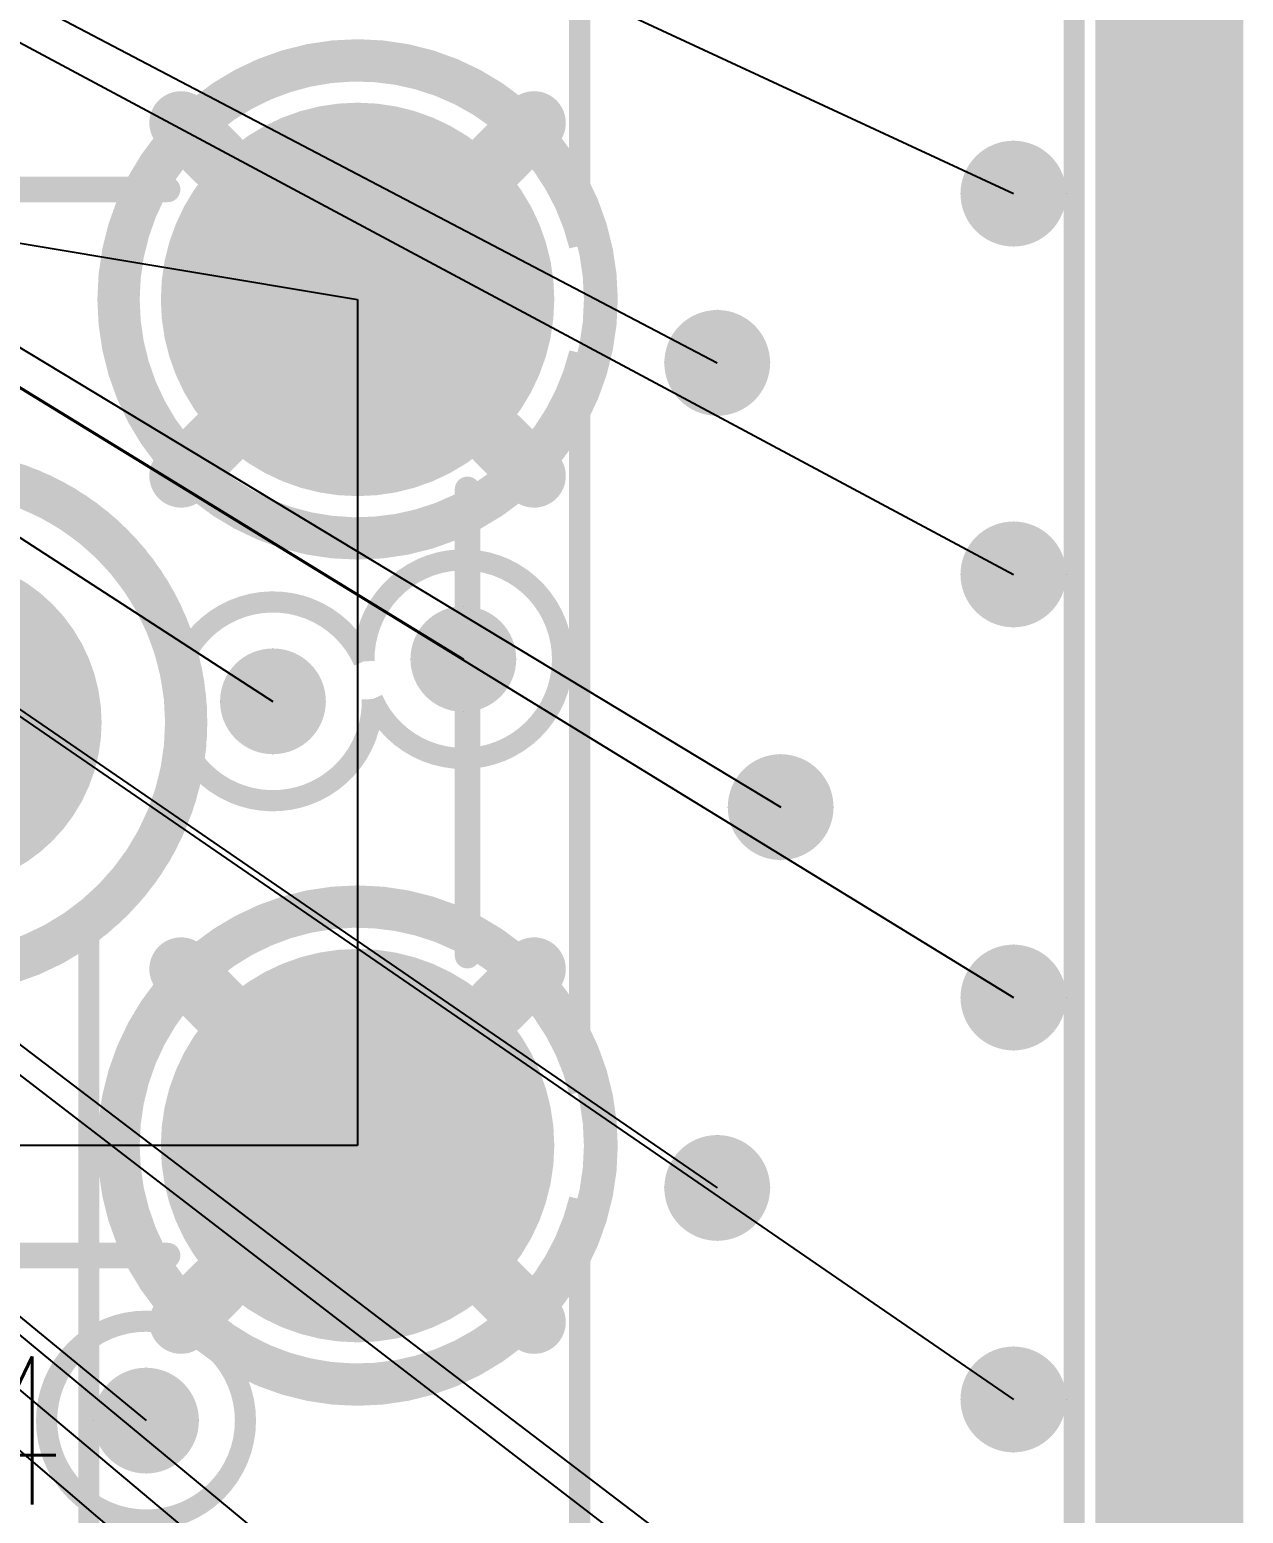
# Model space of a CAD drawing. Extents: x -1.33 to 3.2, y -3.63 to 2.02.
# Drawn here: x 1.3275 to 1.6144, y 0.7481 to 1.0987 of the extents above; entities that cross this region are included whole.
import ezdxf
from ezdxf.enums import TextEntityAlignment as Align

# ---------------------------------------------------------------- set-up
doc = ezdxf.new("R2010")
doc.units = 0
doc.linetypes.add('SIG_0', pattern=[2, 1, 1])
doc.linetypes.add('SIG_52', pattern=[2, 1, 1])
for name, color, linetype in [('2D_LINE_125', 3, 'CONTINUOUS'), ('2D_LINE_126', 6, 'CONTINUOUS'), ('BOARD_OUTLINE_00', 254, 'CONTINUOUS'), ('DRIL_PLTE_THRU_01', 16, 'CONTINUOUS'), ('DRIL_PLTE_THRU_02', 106, 'CONTINUOUS'), ('DRIL_PLTE_THRU_03', 255, 'CONTINUOUS'), ('DRIL_PLTE_THRU_04', 176, 'CONTINUOUS'), ('DRIL_SYMBOL', 254, 'CONTINUOUS'), ('LINK_00', 254, 'CONTINUOUS'), ('PADS_BOT', 5, 'CONTINUOUS'), ('PADS_INNER', 1, 'CONTINUOUS'), ('PADS_TOP', 1, 'CONTINUOUS'), ('PART_NAME_123', 255, 'CONTINUOUS'), ('PART_TOP_2DLINE_123', 255, 'CONTINUOUS'), ('POUR_OUTLINE_01', 1, 'CONTINUOUS'), ('POUR_OUTLINE_02', 112, 'CONTINUOUS'), ('POUR_OUTLINE_03', 222, 'CONTINUOUS'), ('POUR_OUTLINE_04', 5, 'CONTINUOUS'), ('POUR_PADTHERM_01', 1, 'CONTINUOUS'), ('POUR_PADTHERM_02', 112, 'CONTINUOUS'), ('POUR_PADTHERM_04', 5, 'CONTINUOUS'), ('POUR_VIATHERM_01', 1, 'CONTINUOUS'), ('POUR_VIATHERM_02', 112, 'CONTINUOUS'), ('POUR_VIATHERM_04', 5, 'CONTINUOUS'), ('POUR_VOID_01', 1, 'CONTINUOUS'), ('POUR_VOID_02', 112, 'CONTINUOUS'), ('POUR_VOID_03', 222, 'CONTINUOUS'), ('POUR_VOID_04', 5, 'CONTINUOUS'), ('VIAPTS', 34, 'CONTINUOUS')]:
    doc.layers.add(name, color=color, linetype=linetype)
doc.styles.add('W0$005', font='simplex', dxfattribs={"width": 0.75})

# ---------------------------------------------------------------- blocks, each defined once
blk = doc.blocks.new('BOARD_1')
at = {"layer": 'BOARD_OUTLINE_00', "const_width": 0.01}
blk.add_lwpolyline([(-0.04, 0), (2.56, 0), (2.56, 0.1), (2.65685, 0.19685), (2.65685, 1.45669), (2.56, 1.55354), (2.56, 2.1), (-0.04, 2.1)], close=True, dxfattribs=at)
blk = doc.blocks.new('DRAWING_9')
at = {"layer": '2D_LINE_125', "const_width": 0.035}
blk.add_lwpolyline([(-0.04, 0), (2.56, 0), (2.56, 0.1), (2.65685, 0.19685), (2.65685, 1.45669), (2.56, 1.55354), (2.56, 2.1), (-0.04, 2.1)], close=True, dxfattribs=at)
blk = doc.blocks.new('DRAWING_10')
at = {"layer": '2D_LINE_126', "const_width": 0.035}
blk.add_lwpolyline([(-0.04, 0), (2.56, 0), (2.56, 0.1), (2.65685, 0.19685), (2.65685, 1.45669), (2.56, 1.55354), (2.56, 2.1), (-0.04, 2.1)], close=True, dxfattribs=at)
blk = doc.blocks.new('POUR_VOID_683')
at = {"layer": 'POUR_VOID_01', "const_width": 0.005}
blk.add_lwpolyline([(-15.591, -16.865, 1), (-15.479, -16.865, 1)], format="xyb", close=True, dxfattribs=at)
blk = doc.blocks.new('POUR_VOID_682')
at = {"layer": 'POUR_VOID_01', "const_width": 0.005}
blk.add_lwpolyline([(-15.67249, -17.01438, -2.97111), (-15.59751, -17.01438, 0.234531), (-15.5985, -17.01637), (-15.5985, -17.16, -0.117276), (-15.60241, -17.17643, 0.087322), (-15.60266, -17.17726, -0.242484), (-15.6142, -17.19434, 0.274107), (-15.6155, -17.19653), (-15.6155, -17.2002, -0.103242), (-15.61629, -17.204, 0.208707), (-15.61629, -17.206, -0.103242), (-15.6155, -17.2098), (-15.6155, -17.2258, -0.103242), (-15.61629, -17.2296, 0.208707), (-15.61629, -17.2316, -0.103242), (-15.6155, -17.2354), (-15.6155, -17.2514, -0.414214), (-15.625, -17.2609), (-15.6255, -17.2609, 0.414214), (-15.628, -17.2634), (-15.628, -17.29009, 0.29325), (-15.62654, -17.29236, -0.29325), (-15.621, -17.301), (-15.621, -17.329, -0.280709), (-15.62615, -17.33744, 0.28071), (-15.6275, -17.33967), (-15.6275, -17.34033, 0.28071), (-15.62615, -17.34256, -0.280709), (-15.621, -17.351), (-15.621, -17.379, -0.199359), (-15.62379, -17.38573, 0.415223), (-15.62379, -17.38927, -0.199359), (-15.621, -17.396), (-15.621, -17.424, -0.199359), (-15.62379, -17.43073, 0.415223), (-15.62379, -17.43427, -0.199359), (-15.621, -17.441), (-15.621, -17.469, -0.414214), (-15.6305, -17.4785), (-15.6585, -17.4785, -0.331681), (-15.6676, -17.47171, 0.745359), (-15.6724, -17.47171, -0.331681), (-15.6815, -17.4785), (-15.7095, -17.4785, -0.221272), (-15.71677, -17.47512, 0.351301), (-15.71984, -17.47451, -1.648533), (-15.71984, -17.43549, 0.351301), (-15.71677, -17.43488, -0.021846), (-15.71621, -17.43427, 0.415223), (-15.71621, -17.43073, -0.199359), (-15.719, -17.424), (-15.719, -17.396, -0.199359), (-15.71621, -17.38927, 0.415223), (-15.71621, -17.38573, -0.199359), (-15.719, -17.379), (-15.719, -17.351, -0.298309), (-15.7133, -17.34229, 0.654899), (-15.7133, -17.33771, -0.298309), (-15.719, -17.329), (-15.719, -17.301, -0.414214), (-15.7095, -17.2915), (-15.6815, -17.2915, -0.331681), (-15.6724, -17.29829, 0.745359), (-15.6676, -17.29829, -0.191657), (-15.66325, -17.29277, 0.267945), (-15.662, -17.29061), (-15.662, -17.2634, 0.414214), (-15.6645, -17.2609), (-15.665, -17.2609, -0.414214), (-15.6745, -17.2514), (-15.6745, -17.23577, 0.589317), (-15.67833, -17.23365, -1.529916), (-15.6842, -17.19378, 0.749377), (-15.68169, -17.18969, -0.185853), (-15.6875, -17.1746), (-15.6875, -17.1586, -0.310027), (-15.6731, -17.13761, 0.310029), (-15.6715, -17.13528), (-15.6715, -17.01637, 0.234531)], format="xyb", close=True, dxfattribs=at)
blk = doc.blocks.new('POUR_VOID_679')
at = {"layer": 'POUR_VOID_01', "const_width": 0.005}
blk.add_lwpolyline([(-15.591, -17.065, 1), (-15.479, -17.065, 1)], format="xyb", close=True, dxfattribs=at)
blk = doc.blocks.new('POUR_OUTLINE_677')
at = {"layer": 'POUR_OUTLINE_01', "const_width": 0.005}
blk.add_lwpolyline([(-15.36565, -16.56621), (-15.36565, -16.55366, 0.198912), (-15.36638, -16.55189), (-15.45591, -16.46237, -0.198912), (-15.4625, -16.44646), (-15.4625, -15.925, 0.414214), (-15.465, -15.9225), (-18.015, -15.9225, 0.414214), (-18.0175, -15.925), (-18.0175, -17.975, 0.414214), (-18.015, -17.9775), (-15.465, -17.9775, 0.414214), (-15.4625, -17.975), (-15.4625, -17.9, -0.198912), (-15.45591, -17.88409), (-15.36638, -17.79456, 0.198912), (-15.36565, -17.79279), (-15.36565, -17.78025, 0.661266), (-15.36988, -17.77845, -2.350215), (-15.36988, -17.67037, 0.661266), (-15.36565, -17.66857), (-15.36565, -16.67789, 0.661266), (-15.36988, -16.67609, -2.350215), (-15.36988, -16.56801, 0.661266)], format="xyb", close=True, dxfattribs=at)
for name in ['POUR_VOID_683', 'POUR_VOID_682', 'POUR_VOID_679']:
    blk.add_blockref(name, (0, 0))
blk = doc.blocks.new('POUR_PADTHERM_736')
at = {"layer": 'POUR_PADTHERM_01', "const_width": 0.0075}
for points in [[(-15.57725, -17.02805), (-15.57053, -17.03477, 1), (-15.56523, -17.02947), (-15.57195, -17.02275, 1), (-15.57725, -17.02805)], [(-15.49805, -17.02275), (-15.50477, -17.02947, 1), (-15.49947, -17.03477), (-15.49275, -17.02805, 1), (-15.49805, -17.02275)], [(-15.57195, -17.10725), (-15.56523, -17.10053, 1), (-15.57053, -17.09523), (-15.57725, -17.10195, 1), (-15.57195, -17.10725)], [(-15.49275, -17.10195), (-15.49947, -17.09523, 1), (-15.50477, -17.10053), (-15.49805, -17.10725, 1), (-15.49275, -17.10195)]]:
    blk.add_lwpolyline(points, format="xyb", dxfattribs=at)
blk = doc.blocks.new('POUR_PADTHERM_738')
at = {"layer": 'POUR_PADTHERM_01', "const_width": 0.0075}
for points in [[(-15.57725, -16.82805), (-15.57053, -16.83477, 1), (-15.56523, -16.82947), (-15.57195, -16.82275, 1), (-15.57725, -16.82805)], [(-15.49805, -16.82275), (-15.50477, -16.82947, 1), (-15.49947, -16.83477), (-15.49275, -16.82805, 1), (-15.49805, -16.82275)], [(-15.57195, -16.90725), (-15.56523, -16.90053, 1), (-15.57053, -16.89523), (-15.57725, -16.90195, 1), (-15.57195, -16.90725)], [(-15.49275, -16.90195), (-15.49947, -16.89523, 1), (-15.50477, -16.90053), (-15.49805, -16.90725, 1), (-15.49275, -16.90195)]]:
    blk.add_lwpolyline(points, format="xyb", dxfattribs=at)
blk = doc.blocks.new('POUR_VIATHERM_1157')
at = {"layer": 'POUR_VIATHERM_01'}
for points in [[(-15.38, -16.8275), (-15.38, -16.8275)], [(-15.3925, -16.84), (-15.3925, -16.84)], [(-15.3675, -16.84), (-15.3675, -16.84)], [(-15.38, -16.8525), (-15.38, -16.8525)]]:
    blk.add_lwpolyline(points, dxfattribs=at)
blk = doc.blocks.new('POUR_VIATHERM_1159')
at = {"layer": 'POUR_VIATHERM_01'}
for points in [[(-15.38, -16.9175), (-15.38, -16.9175)], [(-15.3925, -16.93), (-15.3925, -16.93)], [(-15.3675, -16.93), (-15.3675, -16.93)], [(-15.38, -16.9425), (-15.38, -16.9425)]]:
    blk.add_lwpolyline(points, dxfattribs=at)
blk = doc.blocks.new('POUR_VIATHERM_1161')
at = {"layer": 'POUR_VIATHERM_01'}
for points in [[(-15.38, -17.0175), (-15.38, -17.0175)], [(-15.3925, -17.03), (-15.3925, -17.03)], [(-15.3675, -17.03), (-15.3675, -17.03)], [(-15.38, -17.0425), (-15.38, -17.0425)]]:
    blk.add_lwpolyline(points, dxfattribs=at)
blk = doc.blocks.new('POUR_VIATHERM_1163')
at = {"layer": 'POUR_VIATHERM_01'}
for points in [[(-15.38, -17.1125), (-15.38, -17.1125)], [(-15.3925, -17.125), (-15.3925, -17.125)], [(-15.3675, -17.125), (-15.3675, -17.125)], [(-15.38, -17.1375), (-15.38, -17.1375)]]:
    blk.add_lwpolyline(points, dxfattribs=at)
blk = doc.blocks.new('POUR_VIATHERM_1167')
at = {"layer": 'POUR_VIATHERM_01'}
for points in [[(-15.435, -16.9725), (-15.435, -16.9725)], [(-15.4475, -16.985), (-15.4475, -16.985)], [(-15.4225, -16.985), (-15.4225, -16.985)], [(-15.435, -16.9975), (-15.435, -16.9975)]]:
    blk.add_lwpolyline(points, dxfattribs=at)
blk = doc.blocks.new('POUR_VIATHERM_1172')
at = {"layer": 'POUR_VIATHERM_01'}
for points in [[(-15.45, -17.0625), (-15.45, -17.0625)], [(-15.4625, -17.075), (-15.4625, -17.075)], [(-15.4375, -17.075), (-15.4375, -17.075)], [(-15.45, -17.0875), (-15.45, -17.0875)]]:
    blk.add_lwpolyline(points, dxfattribs=at)
blk = doc.blocks.new('POUR_VIATHERM_1197')
at = {"layer": 'POUR_VIATHERM_01'}
for points in [[(-15.51, -16.9375), (-15.51, -16.9375)], [(-15.5225, -16.95), (-15.5225, -16.95)], [(-15.4975, -16.95), (-15.4975, -16.95)], [(-15.51, -16.9625), (-15.51, -16.9625)]]:
    blk.add_lwpolyline(points, dxfattribs=at)
blk = doc.blocks.new('POUR_VIATHERM_1199')
at = {"layer": 'POUR_VIATHERM_01'}
for points in [[(-15.555, -16.9475), (-15.555, -16.9475)], [(-15.5675, -16.96), (-15.5675, -16.96)], [(-15.5425, -16.96), (-15.5425, -16.96)], [(-15.555, -16.9725), (-15.555, -16.9725)]]:
    blk.add_lwpolyline(points, dxfattribs=at)
blk = doc.blocks.new('POUR_VIATHERM_1203')
at = {"layer": 'POUR_VIATHERM_01'}
for points in [[(-15.45, -16.8675), (-15.45, -16.8675)], [(-15.4625, -16.88), (-15.4625, -16.88)], [(-15.4375, -16.88), (-15.4375, -16.88)], [(-15.45, -16.8925), (-15.45, -16.8925)]]:
    blk.add_lwpolyline(points, dxfattribs=at)
blk = doc.blocks.new('POUR_VIATHERM_1333')
at = {"layer": 'POUR_VIATHERM_01'}
for points in [[(-15.585, -17.1175), (-15.585, -17.1175)], [(-15.5975, -17.13), (-15.5975, -17.13)], [(-15.5725, -17.13), (-15.5725, -17.13)], [(-15.585, -17.1425), (-15.585, -17.1425)]]:
    blk.add_lwpolyline(points, dxfattribs=at)
blk = doc.blocks.new('POUR_HEADER_0')
for name in ['POUR_OUTLINE_677', 'POUR_PADTHERM_738', 'POUR_VIATHERM_1157', 'POUR_VIATHERM_1203', 'POUR_VIATHERM_1159', 'POUR_VIATHERM_1197', 'POUR_VIATHERM_1199', 'POUR_VIATHERM_1167', 'POUR_PADTHERM_736', 'POUR_VIATHERM_1161', 'POUR_VIATHERM_1172', 'POUR_VIATHERM_1163', 'POUR_VIATHERM_1333']:
    blk.add_blockref(name, (18, 18))
blk = doc.blocks.new('POUR_VOID_15')
at = {"layer": 'POUR_VOID_04', "const_width": 0.005}
blk.add_lwpolyline([(-15.591, -16.865, 1), (-15.479, -16.865, 1)], format="xyb", close=True, dxfattribs=at)
blk = doc.blocks.new('POUR_VOID_14')
at = {"layer": 'POUR_VOID_04', "const_width": 0.005}
blk.add_lwpolyline([(-15.697, -16.965, 1), (-15.573, -16.965, 1)], format="xyb", close=True, dxfattribs=at)
blk = doc.blocks.new('POUR_VOID_6')
at = {"layer": 'POUR_VOID_04', "const_width": 0.005}
blk.add_lwpolyline([(-15.591, -17.065, 1), (-15.479, -17.065, 1)], format="xyb", close=True, dxfattribs=at)
blk = doc.blocks.new('POUR_OUTLINE_4')
at = {"layer": 'POUR_OUTLINE_04', "const_width": 0.005}
blk.add_lwpolyline([(-15.36565, -16.56621), (-15.36565, -16.55366, 0.198912), (-15.36638, -16.55189), (-15.45591, -16.46237, -0.198912), (-15.4625, -16.44646), (-15.4625, -15.925, 0.414214), (-15.465, -15.9225), (-18.015, -15.9225, 0.414214), (-18.0175, -15.925), (-18.0175, -17.975, 0.414214), (-18.015, -17.9775), (-15.465, -17.9775, 0.414214), (-15.4625, -17.975), (-15.4625, -17.9, -0.198912), (-15.45591, -17.88409), (-15.36638, -17.79456, 0.198912), (-15.36565, -17.79279), (-15.36565, -17.78025, 0.661266), (-15.36988, -17.77845, -2.350215), (-15.36988, -17.67037, 0.661266), (-15.36565, -17.66857), (-15.36565, -16.67789, 0.661266), (-15.36988, -16.67609, -2.350215), (-15.36988, -16.56801, 0.661266)], format="xyb", close=True, dxfattribs=at)
for name in ['POUR_VOID_15', 'POUR_VOID_14', 'POUR_VOID_6']:
    blk.add_blockref(name, (0, 0))
blk = doc.blocks.new('POUR_PADTHERM_65')
at = {"layer": 'POUR_PADTHERM_04', "const_width": 0.0075}
for points in [[(-15.57725, -17.02805), (-15.57053, -17.03477, 1), (-15.56523, -17.02947), (-15.57195, -17.02275, 1), (-15.57725, -17.02805)], [(-15.49805, -17.02275), (-15.50477, -17.02947, 1), (-15.49947, -17.03477), (-15.49275, -17.02805, 1), (-15.49805, -17.02275)], [(-15.57195, -17.10725), (-15.56523, -17.10053, 1), (-15.57053, -17.09523), (-15.57725, -17.10195, 1), (-15.57195, -17.10725)], [(-15.49275, -17.10195), (-15.49947, -17.09523, 1), (-15.50477, -17.10053), (-15.49805, -17.10725, 1), (-15.49275, -17.10195)]]:
    blk.add_lwpolyline(points, format="xyb", dxfattribs=at)
blk = doc.blocks.new('POUR_PADTHERM_67')
at = {"layer": 'POUR_PADTHERM_04', "const_width": 0.0075}
for points in [[(-15.57725, -16.82805), (-15.57053, -16.83477, 1), (-15.56523, -16.82947), (-15.57195, -16.82275, 1), (-15.57725, -16.82805)], [(-15.49805, -16.82275), (-15.50477, -16.82947, 1), (-15.49947, -16.83477), (-15.49275, -16.82805, 1), (-15.49805, -16.82275)], [(-15.57195, -16.90725), (-15.56523, -16.90053, 1), (-15.57053, -16.89523), (-15.57725, -16.90195, 1), (-15.57195, -16.90725)], [(-15.49275, -16.90195), (-15.49947, -16.89523, 1), (-15.50477, -16.90053), (-15.49805, -16.90725, 1), (-15.49275, -16.90195)]]:
    blk.add_lwpolyline(points, format="xyb", dxfattribs=at)
blk = doc.blocks.new('POUR_VIATHERM_445')
at = {"layer": 'POUR_VIATHERM_04'}
for points in [[(-15.38, -16.8275), (-15.38, -16.8275)], [(-15.3925, -16.84), (-15.3925, -16.84)], [(-15.3675, -16.84), (-15.3675, -16.84)], [(-15.38, -16.8525), (-15.38, -16.8525)]]:
    blk.add_lwpolyline(points, dxfattribs=at)
blk = doc.blocks.new('POUR_VIATHERM_447')
at = {"layer": 'POUR_VIATHERM_04'}
for points in [[(-15.38, -16.9175), (-15.38, -16.9175)], [(-15.3925, -16.93), (-15.3925, -16.93)], [(-15.3675, -16.93), (-15.3675, -16.93)], [(-15.38, -16.9425), (-15.38, -16.9425)]]:
    blk.add_lwpolyline(points, dxfattribs=at)
blk = doc.blocks.new('POUR_VIATHERM_449')
at = {"layer": 'POUR_VIATHERM_04'}
for points in [[(-15.38, -17.0175), (-15.38, -17.0175)], [(-15.3925, -17.03), (-15.3925, -17.03)], [(-15.3675, -17.03), (-15.3675, -17.03)], [(-15.38, -17.0425), (-15.38, -17.0425)]]:
    blk.add_lwpolyline(points, dxfattribs=at)
blk = doc.blocks.new('POUR_VIATHERM_451')
at = {"layer": 'POUR_VIATHERM_04'}
for points in [[(-15.38, -17.1125), (-15.38, -17.1125)], [(-15.3925, -17.125), (-15.3925, -17.125)], [(-15.3675, -17.125), (-15.3675, -17.125)], [(-15.38, -17.1375), (-15.38, -17.1375)]]:
    blk.add_lwpolyline(points, dxfattribs=at)
blk = doc.blocks.new('POUR_VIATHERM_455')
at = {"layer": 'POUR_VIATHERM_04'}
for points in [[(-15.435, -16.9725), (-15.435, -16.9725)], [(-15.4475, -16.985), (-15.4475, -16.985)], [(-15.4225, -16.985), (-15.4225, -16.985)], [(-15.435, -16.9975), (-15.435, -16.9975)]]:
    blk.add_lwpolyline(points, dxfattribs=at)
blk = doc.blocks.new('POUR_VIATHERM_460')
at = {"layer": 'POUR_VIATHERM_04'}
for points in [[(-15.45, -17.0625), (-15.45, -17.0625)], [(-15.4625, -17.075), (-15.4625, -17.075)], [(-15.4375, -17.075), (-15.4375, -17.075)], [(-15.45, -17.0875), (-15.45, -17.0875)]]:
    blk.add_lwpolyline(points, dxfattribs=at)
blk = doc.blocks.new('POUR_VIATHERM_485')
at = {"layer": 'POUR_VIATHERM_04'}
for points in [[(-15.51, -16.9375), (-15.51, -16.9375)], [(-15.5225, -16.95), (-15.5225, -16.95)], [(-15.4975, -16.95), (-15.4975, -16.95)], [(-15.51, -16.9625), (-15.51, -16.9625)]]:
    blk.add_lwpolyline(points, dxfattribs=at)
blk = doc.blocks.new('POUR_VIATHERM_487')
at = {"layer": 'POUR_VIATHERM_04'}
for points in [[(-15.555, -16.9475), (-15.555, -16.9475)], [(-15.5675, -16.96), (-15.5675, -16.96)], [(-15.5425, -16.96), (-15.5425, -16.96)], [(-15.555, -16.9725), (-15.555, -16.9725)]]:
    blk.add_lwpolyline(points, dxfattribs=at)
blk = doc.blocks.new('POUR_VIATHERM_491')
at = {"layer": 'POUR_VIATHERM_04'}
for points in [[(-15.45, -16.8675), (-15.45, -16.8675)], [(-15.4625, -16.88), (-15.4625, -16.88)], [(-15.4375, -16.88), (-15.4375, -16.88)], [(-15.45, -16.8925), (-15.45, -16.8925)]]:
    blk.add_lwpolyline(points, dxfattribs=at)
blk = doc.blocks.new('POUR_VIATHERM_620')
at = {"layer": 'POUR_VIATHERM_04'}
for points in [[(-15.585, -17.1175), (-15.585, -17.1175)], [(-15.5975, -17.13), (-15.5975, -17.13)], [(-15.5725, -17.13), (-15.5725, -17.13)], [(-15.585, -17.1425), (-15.585, -17.1425)]]:
    blk.add_lwpolyline(points, dxfattribs=at)
blk = doc.blocks.new('POUR_HEADER_1')
for name in ['POUR_OUTLINE_4', 'POUR_PADTHERM_67', 'POUR_VIATHERM_445', 'POUR_VIATHERM_491', 'POUR_VIATHERM_447', 'POUR_VIATHERM_485', 'POUR_VIATHERM_487', 'POUR_VIATHERM_455', 'POUR_PADTHERM_65', 'POUR_VIATHERM_449', 'POUR_VIATHERM_460', 'POUR_VIATHERM_451', 'POUR_VIATHERM_620']:
    blk.add_blockref(name, (18, 18))
blk = doc.blocks.new('POUR_VOID_1930')
at = {"layer": 'POUR_VOID_02', "const_width": 0.005}
blk.add_lwpolyline([(-15.594, -16.865, 1), (-15.476, -16.865, 1)], format="xyb", close=True, dxfattribs=at)
blk = doc.blocks.new('POUR_VOID_1929')
at = {"layer": 'POUR_VOID_02', "const_width": 0.005}
blk.add_lwpolyline([(-15.692, -16.965, 1), (-15.578, -16.965, 1)], format="xyb", close=True, dxfattribs=at)
blk = doc.blocks.new('POUR_VOID_1923')
at = {"layer": 'POUR_VOID_02', "const_width": 0.005}
blk.add_lwpolyline([(-15.594, -17.065, 1), (-15.476, -17.065, 1)], format="xyb", close=True, dxfattribs=at)
blk = doc.blocks.new('POUR_OUTLINE_1921')
at = {"layer": 'POUR_OUTLINE_02', "const_width": 0.005}
blk.add_lwpolyline([(-15.36565, -17.63338), (-15.36565, -16.71308, -1.466646), (-15.40121, -16.51706), (-15.45591, -16.46237, -0.198912), (-15.4625, -16.44646), (-15.4625, -15.9225), (-18.0175, -15.9225), (-18.0175, -17.9775), (-15.4625, -17.9775), (-15.4625, -17.9, -0.198912), (-15.45591, -17.88409), (-15.40121, -17.82939, -1.466646)], format="xyb", close=True, dxfattribs=at)
for name in ['POUR_VOID_1930', 'POUR_VOID_1929', 'POUR_VOID_1923']:
    blk.add_blockref(name, (0, 0))
blk = doc.blocks.new('POUR_PADTHERM_2002')
at = {"layer": 'POUR_PADTHERM_02', "const_width": 0.0075}
for points in [[(-15.57937, -17.02593), (-15.57053, -17.03477, 1), (-15.56523, -17.02947), (-15.57407, -17.02063, 1), (-15.57937, -17.02593)], [(-15.49593, -17.02063), (-15.50477, -17.02947, 1), (-15.49947, -17.03477), (-15.49063, -17.02593, 1), (-15.49593, -17.02063)], [(-15.57407, -17.10937), (-15.56523, -17.10053, 1), (-15.57053, -17.09523), (-15.57937, -17.10407, 1), (-15.57407, -17.10937)], [(-15.49063, -17.10407), (-15.49947, -17.09523, 1), (-15.50477, -17.10053), (-15.49593, -17.10937, 1), (-15.49063, -17.10407)]]:
    blk.add_lwpolyline(points, format="xyb", dxfattribs=at)
blk = doc.blocks.new('POUR_PADTHERM_2004')
at = {"layer": 'POUR_PADTHERM_02', "const_width": 0.0075}
for points in [[(-15.57937, -16.82593), (-15.57053, -16.83477, 1), (-15.56523, -16.82947), (-15.57407, -16.82063, 1), (-15.57937, -16.82593)], [(-15.49593, -16.82063), (-15.50477, -16.82947, 1), (-15.49947, -16.83477), (-15.49063, -16.82593, 1), (-15.49593, -16.82063)], [(-15.57407, -16.90937), (-15.56523, -16.90053, 1), (-15.57053, -16.89523), (-15.57937, -16.90407, 1), (-15.57407, -16.90937)], [(-15.49063, -16.90407), (-15.49947, -16.89523, 1), (-15.50477, -16.90053), (-15.49593, -16.90937, 1), (-15.49063, -16.90407)]]:
    blk.add_lwpolyline(points, format="xyb", dxfattribs=at)
blk = doc.blocks.new('POUR_VIATHERM_2384')
at = {"layer": 'POUR_VIATHERM_02'}
for points in [[(-15.38, -16.8275), (-15.38, -16.8275)], [(-15.3925, -16.84), (-15.3925, -16.84)], [(-15.3675, -16.84), (-15.3675, -16.84)], [(-15.38, -16.8525), (-15.38, -16.8525)]]:
    blk.add_lwpolyline(points, dxfattribs=at)
blk = doc.blocks.new('POUR_VIATHERM_2386')
at = {"layer": 'POUR_VIATHERM_02'}
for points in [[(-15.38, -16.9175), (-15.38, -16.9175)], [(-15.3925, -16.93), (-15.3925, -16.93)], [(-15.3675, -16.93), (-15.3675, -16.93)], [(-15.38, -16.9425), (-15.38, -16.9425)]]:
    blk.add_lwpolyline(points, dxfattribs=at)
blk = doc.blocks.new('POUR_VIATHERM_2388')
at = {"layer": 'POUR_VIATHERM_02'}
for points in [[(-15.38, -17.0175), (-15.38, -17.0175)], [(-15.3925, -17.03), (-15.3925, -17.03)], [(-15.3675, -17.03), (-15.3675, -17.03)], [(-15.38, -17.0425), (-15.38, -17.0425)]]:
    blk.add_lwpolyline(points, dxfattribs=at)
blk = doc.blocks.new('POUR_VIATHERM_2390')
at = {"layer": 'POUR_VIATHERM_02'}
for points in [[(-15.38, -17.1125), (-15.38, -17.1125)], [(-15.3925, -17.125), (-15.3925, -17.125)], [(-15.3675, -17.125), (-15.3675, -17.125)], [(-15.38, -17.1375), (-15.38, -17.1375)]]:
    blk.add_lwpolyline(points, dxfattribs=at)
blk = doc.blocks.new('POUR_VIATHERM_2394')
at = {"layer": 'POUR_VIATHERM_02'}
for points in [[(-15.435, -16.9725), (-15.435, -16.9725)], [(-15.4475, -16.985), (-15.4475, -16.985)], [(-15.4225, -16.985), (-15.4225, -16.985)], [(-15.435, -16.9975), (-15.435, -16.9975)]]:
    blk.add_lwpolyline(points, dxfattribs=at)
blk = doc.blocks.new('POUR_VIATHERM_2399')
at = {"layer": 'POUR_VIATHERM_02'}
for points in [[(-15.45, -17.0625), (-15.45, -17.0625)], [(-15.4625, -17.075), (-15.4625, -17.075)], [(-15.4375, -17.075), (-15.4375, -17.075)], [(-15.45, -17.0875), (-15.45, -17.0875)]]:
    blk.add_lwpolyline(points, dxfattribs=at)
blk = doc.blocks.new('POUR_VIATHERM_2424')
at = {"layer": 'POUR_VIATHERM_02'}
for points in [[(-15.51, -16.9375), (-15.51, -16.9375)], [(-15.5225, -16.95), (-15.5225, -16.95)], [(-15.4975, -16.95), (-15.4975, -16.95)], [(-15.51, -16.9625), (-15.51, -16.9625)]]:
    blk.add_lwpolyline(points, dxfattribs=at)
blk = doc.blocks.new('POUR_VIATHERM_2426')
at = {"layer": 'POUR_VIATHERM_02'}
for points in [[(-15.555, -16.9475), (-15.555, -16.9475)], [(-15.5675, -16.96), (-15.5675, -16.96)], [(-15.5425, -16.96), (-15.5425, -16.96)], [(-15.555, -16.9725), (-15.555, -16.9725)]]:
    blk.add_lwpolyline(points, dxfattribs=at)
blk = doc.blocks.new('POUR_VIATHERM_2430')
at = {"layer": 'POUR_VIATHERM_02'}
for points in [[(-15.45, -16.8675), (-15.45, -16.8675)], [(-15.4625, -16.88), (-15.4625, -16.88)], [(-15.4375, -16.88), (-15.4375, -16.88)], [(-15.45, -16.8925), (-15.45, -16.8925)]]:
    blk.add_lwpolyline(points, dxfattribs=at)
blk = doc.blocks.new('POUR_VIATHERM_2559')
at = {"layer": 'POUR_VIATHERM_02'}
for points in [[(-15.585, -17.1175), (-15.585, -17.1175)], [(-15.5975, -17.13), (-15.5975, -17.13)], [(-15.5725, -17.13), (-15.5725, -17.13)], [(-15.585, -17.1425), (-15.585, -17.1425)]]:
    blk.add_lwpolyline(points, dxfattribs=at)
blk = doc.blocks.new('POUR_HEADER_2')
for name in ['POUR_OUTLINE_1921', 'POUR_PADTHERM_2004', 'POUR_VIATHERM_2384', 'POUR_VIATHERM_2430', 'POUR_VIATHERM_2386', 'POUR_VIATHERM_2424', 'POUR_VIATHERM_2426', 'POUR_VIATHERM_2394', 'POUR_PADTHERM_2002', 'POUR_VIATHERM_2388', 'POUR_VIATHERM_2399', 'POUR_VIATHERM_2390', 'POUR_VIATHERM_2559']:
    blk.add_blockref(name, (18, 18))
blk = doc.blocks.new('POUR_VOID_1416')
at = {"layer": 'POUR_VOID_03', "const_width": 0.005}
blk.add_lwpolyline([(-15.53349, -16.95053, -10.155429), (-15.53151, -16.95947, -0.911841), (-15.578, -16.96482, -33.713951), (-15.57842, -16.95808, -0.778019)], format="xyb", close=True, dxfattribs=at)
blk = doc.blocks.new('POUR_VOID_1404')
at = {"layer": 'POUR_VOID_03', "const_width": 0.005}
blk.add_lwpolyline([(-15.6085, -17.13, 1), (-15.5615, -17.13, 1)], format="xyb", close=True, dxfattribs=at)
blk = doc.blocks.new('POUR_OUTLINE_1392')
at = {"layer": 'POUR_OUTLINE_03', "const_width": 0.005}
blk.add_lwpolyline([(-15.4825, -17.44322), (-15.4825, -17.3649, -0.552775), (-15.4825, -17.3251), (-15.4825, -17.28068, -0.382552), (-15.4825, -17.24932), (-15.4825, -17.07764, -8.425562), (-15.4825, -17.05236), (-15.4825, -16.87764, -8.425562), (-15.4825, -16.85236), (-15.4825, -16.71023, -0.092145)], format="xyb", dxfattribs=at)
for name in ['POUR_VOID_1416', 'POUR_VOID_1404']:
    blk.add_blockref(name, (0, 0))
blk = doc.blocks.new('POUR_HEADER_3')
blk.add_blockref('POUR_OUTLINE_1392', (18, 15.915))
blk = doc.blocks.new('SMOOTH_0$006')
at = {"const_width": 0.003}
blk.add_lwpolyline([(-0.0015, 0, 1), (0.0015, 0, 1)], format="xyb", close=True, dxfattribs=at)
blk = doc.blocks.new('PART_BODY_TOP_40')
at = {"layer": 'PART_TOP_2DLINE_123', "const_width": 0.006}
for points in [[(-0.05512, 0.12598), (0.05512, 0.12598)], [(-0.12598, -0.05512), (-0.12598, 0.05512)], [(0.12598, 0.05512), (0.12598, -0.05512)], [(0.05512, -0.12598), (-0.05512, -0.12598)]]:
    blk.add_lwpolyline(points, dxfattribs=at)
at = {"layer": 'PART_TOP_2DLINE_123'}
for p in [(-0.05512, 0.12598), (0.05512, 0.12598), (-0.12598, 0.05512), (0.12598, 0.05512), (-0.12598, -0.05512), (0.12598, -0.05512), (-0.05512, -0.12598), (0.05512, -0.12598)]:
    blk.add_blockref('SMOOTH_0$006', p, dxfattribs=at)
blk = doc.blocks.new('DRIL_SYMBOL_0$059')
at = {"layer": 'DRIL_SYMBOL', "const_width": 0.002}
for points in [[(0, -0.01), (0, 0.01)], [(-0.01, 0), (0.01, 0)]]:
    blk.add_lwpolyline(points, dxfattribs=at)
blk = doc.blocks.new('DRIL_HOLE_0$059')
at = {"const_width": 0.0295}
blk.add_lwpolyline([(-0.01475, 0, 1), (0.01475, 0, 1)], format="xyb", close=True, dxfattribs=at)
blk.add_blockref('DRIL_SYMBOL_0$059', (0, 0))
blk = doc.blocks.new('PAD_52')
at = {"const_width": 0.0395}
blk.add_lwpolyline([(0, -0.01975, 1), (0, 0.01975, 1)], format="xyb", close=True, dxfattribs=at)
blk = doc.blocks.new('STK_TOP_12')
at = {"layer": 'DRIL_PLTE_THRU_01'}
blk.add_blockref('DRIL_HOLE_0$059', (0, 0), dxfattribs=at)
at = {"layer": 'DRIL_PLTE_THRU_02'}
blk.add_blockref('DRIL_HOLE_0$059', (0, 0), dxfattribs=at)
at = {"layer": 'DRIL_PLTE_THRU_03'}
blk.add_blockref('DRIL_HOLE_0$059', (0, 0), dxfattribs=at)
at = {"layer": 'DRIL_PLTE_THRU_04'}
blk.add_blockref('DRIL_HOLE_0$059', (0, 0), dxfattribs=at)
at = {"layer": 'PADS_BOT'}
blk.add_blockref('PAD_52', (0, 0), dxfattribs=at)
at = {"layer": 'PADS_INNER'}
blk.add_blockref('PAD_52', (0, 0), dxfattribs=at)
at = {"layer": 'PADS_TOP'}
blk.add_blockref('PAD_52', (0, 0), dxfattribs=at)
blk = doc.blocks.new('DRIL_SYMBOL_0$063')
at = {"layer": 'DRIL_SYMBOL', "const_width": 0.002}
for points in [[(0, -0.01), (0, 0.01)], [(-0.01, 0), (0.01, 0)]]:
    blk.add_lwpolyline(points, dxfattribs=at)
blk = doc.blocks.new('DRIL_HOLE_0$063')
at = {"const_width": 0.0315}
blk.add_lwpolyline([(-0.01575, 0, 1), (0.01575, 0, 1)], format="xyb", close=True, dxfattribs=at)
blk.add_blockref('DRIL_SYMBOL_0$063', (0, 0))
blk = doc.blocks.new('PAD_56')
at = {"const_width": 0.0465}
blk.add_lwpolyline([(0, -0.02325, 1), (0, 0.02325, 1)], format="xyb", close=True, dxfattribs=at)
blk = doc.blocks.new('STK_TOP_11')
at = {"layer": 'DRIL_PLTE_THRU_01'}
blk.add_blockref('DRIL_HOLE_0$063', (0, 0), dxfattribs=at)
at = {"layer": 'DRIL_PLTE_THRU_02'}
blk.add_blockref('DRIL_HOLE_0$063', (0, 0), dxfattribs=at)
at = {"layer": 'DRIL_PLTE_THRU_03'}
blk.add_blockref('DRIL_HOLE_0$063', (0, 0), dxfattribs=at)
at = {"layer": 'DRIL_PLTE_THRU_04'}
blk.add_blockref('DRIL_HOLE_0$063', (0, 0), dxfattribs=at)
at = {"layer": 'PADS_BOT'}
blk.add_blockref('PAD_56', (0, 0), dxfattribs=at)
at = {"layer": 'PADS_INNER'}
blk.add_blockref('PAD_56', (0, 0), dxfattribs=at)
at = {"layer": 'PADS_TOP'}
blk.add_blockref('PAD_56', (0, 0), dxfattribs=at)
blk = doc.blocks.new('SYM_TOP_22')
for name, p in [('STK_TOP_11', (0.1, 0.1)), ('PART_BODY_TOP_40', (0, 0)), ('STK_TOP_12', (0, 0)), ('STK_TOP_11', (0.1, -0.1))]:
    blk.add_blockref(name, p)
blk = doc.blocks.new('PART_TOP_155')
blk.add_blockref('SYM_TOP_22', (0, 0))
at = {"layer": 'PART_NAME_123', "style": 'W0$005', "width": 0.75}
blk.add_text('P4', height=0.035, dxfattribs=at).set_placement((0.00787, -0.16732), align=Align.MIDDLE_CENTER)
blk = doc.blocks.new('DRIL_SYMBOL_0$012')
at = {"layer": 'DRIL_SYMBOL', "const_width": 0.002}
for points in [[(0, -0.01), (0, 0.01)], [(-0.01, 0), (0.01, 0)]]:
    blk.add_lwpolyline(points, dxfattribs=at)
blk = doc.blocks.new('DRIL_HOLE_0$012')
at = {"const_width": 0.006}
blk.add_lwpolyline([(-0.003, 0, 1), (0.003, 0, 1)], format="xyb", close=True, dxfattribs=at)
blk.add_blockref('DRIL_SYMBOL_0$012', (0, 0))
blk = doc.blocks.new('PAD_66')
at = {"const_width": 0.0125}
blk.add_lwpolyline([(0, -0.00625, 1), (0, 0.00625, 1)], format="xyb", close=True, dxfattribs=at)
blk = doc.blocks.new('STK_TOP_3')
at = {"layer": 'DRIL_PLTE_THRU_01'}
blk.add_blockref('DRIL_HOLE_0$012', (0, 0), dxfattribs=at)
at = {"layer": 'DRIL_PLTE_THRU_02'}
blk.add_blockref('DRIL_HOLE_0$012', (0, 0), dxfattribs=at)
at = {"layer": 'DRIL_PLTE_THRU_03'}
blk.add_blockref('DRIL_HOLE_0$012', (0, 0), dxfattribs=at)
at = {"layer": 'DRIL_PLTE_THRU_04'}
blk.add_blockref('DRIL_HOLE_0$012', (0, 0), dxfattribs=at)
at = {"layer": 'PADS_BOT'}
blk.add_blockref('PAD_66', (0, 0), dxfattribs=at)
at = {"layer": 'PADS_INNER'}
blk.add_blockref('PAD_66', (0, 0), dxfattribs=at)
at = {"layer": 'PADS_TOP'}
blk.add_blockref('PAD_66', (0, 0), dxfattribs=at)
blk = doc.blocks.new('SYM_TOP_1')
blk.add_blockref('STK_TOP_3', (0, 0))

msp = doc.modelspace()

# ---------------------------------------------------------------- linework, layer by layer
at = {"layer": 'LINK_00', "linetype": 'SIG_0'}
for p, q in [((0.28, 1.655), (1.56, 1.06)), ((0.28, 1.655), (1.56, 0.97)), ((0.28, 1.655), (1.56, 0.87)), ((0.28, 1.655), (1.56, 0.775)), ((0.28, 1.655), (1.56, 0.68)), ((0.28, 1.655), (1.505, 0.915)), ((0.28, 1.655), (1.56, 0.58)), ((0.28, 1.655), (1.49, 0.825)), ((0.28, 1.655), (1.49, 0.725)), ((0.28, 1.655), (1.41, 0.72)), ((0.28, 1.655), (1.475, 0.635)), ((0.28, 1.655), (1.43, 0.95)), ((0.28, 1.655), (1.385, 0.94)), ((0.28, 1.655), (1.49, 1.02)), ((0.28, 1.655), (1.355, 0.77)), ((0.535, 1.18), (1.405, 1.035)), ((1.405, 1.035), (1.405, 0.835)), ((1.405, 0.835), (1.205, 0.835))]:
    msp.add_line(p, q, dxfattribs=at)

# ---------------------------------------------------------------- block references
for name, p in [('DRAWING_9', (-1.06, -0.1)), ('DRAWING_10', (-1.06, -0.1)), ('BOARD_1', (-1.06, -0.1)), ('PART_TOP_155', (1.305, 0.935))]:
    msp.add_blockref(name, p)
at = {"linetype": 'SIG_0'}
for name in ['POUR_HEADER_0', 'POUR_HEADER_1', 'POUR_HEADER_2']:
    msp.add_blockref(name, (-1.06, -0.1), dxfattribs=at)
at = {"linetype": 'SIG_52'}
msp.add_blockref('POUR_HEADER_3', (-1.06, 1.985), dxfattribs=at)
at = {"layer": 'VIAPTS', "linetype": 'SIG_0'}
for p in [(1.56, 1.06), (1.49, 1.02), (1.56, 0.97), (1.43, 0.95), (1.385, 0.94), (1.505, 0.915), (1.56, 0.87), (1.49, 0.825), (1.56, 0.775), (1.355, 0.77)]:
    msp.add_blockref('SYM_TOP_1', p, dxfattribs=at)

doc.saveas('drawing.dxf')
